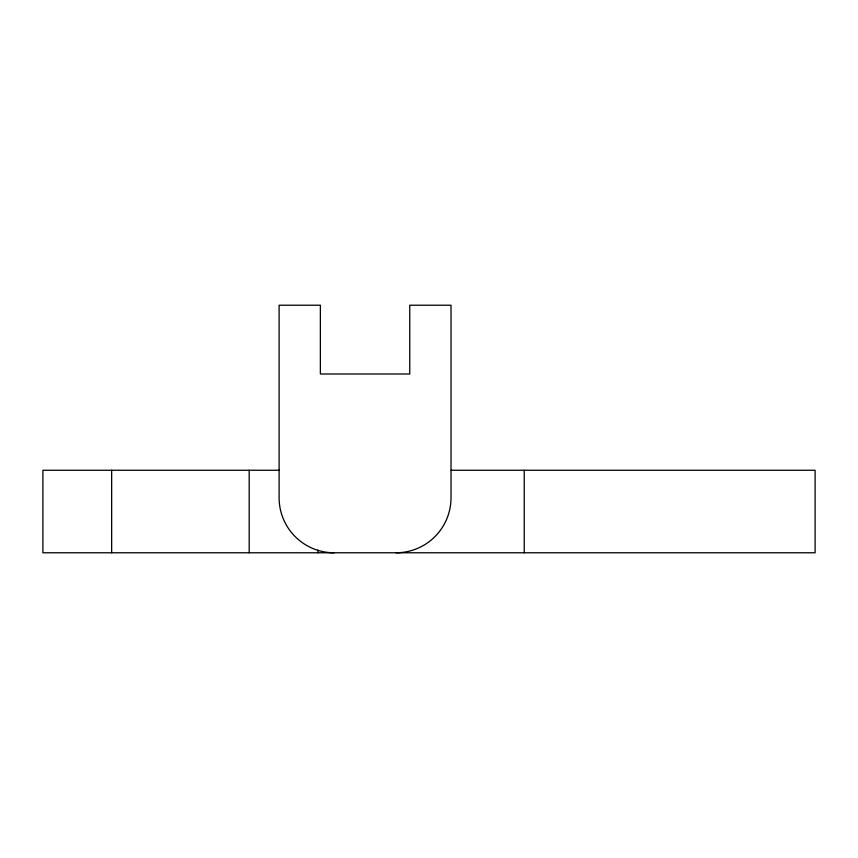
<?xml version="1.0" encoding="UTF-8"?>
<svg xmlns="http://www.w3.org/2000/svg" width="858" height="858" viewBox="0 0 858 858"><rect width="100%" height="100%" fill="white"/><g stroke="black" fill="none" stroke-linecap="round" stroke-linejoin="round"><path stroke-width="1.29" d="M279.161 470.259L42.9 470.259L42.9 552.777L815.1 552.777L815.1 470.259L451.179 470.259M524.238 470.259L524.238 552.777M317.953 550.107L317.953 552.777M249.185 470.259L249.185 552.777M111.658 470.259L111.658 552.777M334.116 552.777A55.009 55.009 0 0 1 279.107 497.758L279.107 305.223L320.366 305.223L320.366 373.991L409.759 373.991L409.759 305.223L451.018 305.223L451.018 497.758A55.009 55.009 0 0 1 395.999 552.777"/></g></svg>
